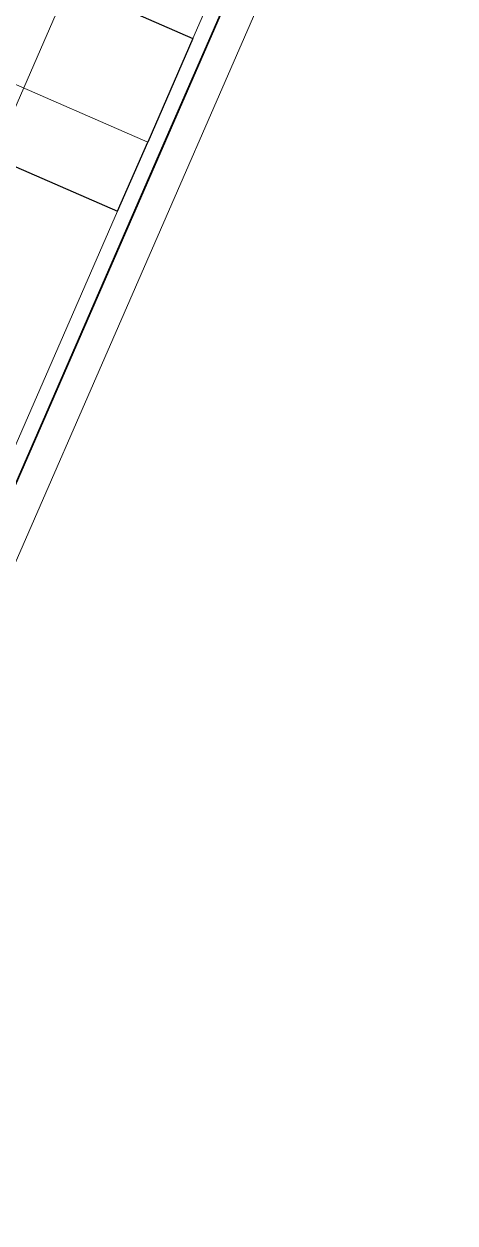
# Model space of a CAD drawing. Header units: millimetres. Extents: x -37281 to 954596, y -59787 to 956680.
# Drawn here: x 873383 to 873669, y -7704 to -6910 of the extents above; entities that cross this region are included whole.
import ezdxf

# ---------------------------------------------------------------- set-up
doc = ezdxf.new("R2010")
doc.units = ezdxf.units.MM
doc.header["$MEASUREMENT"] = 0
doc.layers.add('0_Pen_No__40', color=7, linetype='Continuous', lineweight=35, true_color=0x2a2a2a)
doc.layers.add('New_ArchiCAD Windows_Pen_No__23', color=7, linetype='Continuous', lineweight=30, true_color=0x2a2a2a)
for name, color, linetype in [('New_A-25-M_Curtain_Wall', 7, 'Continuous'), ('New_A-25-M_Wall_Ext', 7, 'Continuous'), ('New_ArchiCAD Windows', 7, 'Continuous')]:
    doc.layers.add(name, color=color, linetype=linetype)
for name, color, linetype, lineweight in [('New_A-25-M_Curtain_Wall_Pen_No__90', 8, 'Continuous', 20), ('New_A-25-M_Wall_Ext_Pen_No__87', 8, 'Continuous', 20), ('New_ArchiCAD Windows_Pen_No__1', 7, 'Continuous', 13), ('New_ArchiCAD Windows_Pen_No__3', 7, 'Continuous', 18)]:
    doc.layers.add(name, color=color, linetype=linetype, lineweight=lineweight)

# ---------------------------------------------------------------- blocks, each defined once
blk = doc.blocks.new('Wall_243_2', base_point=(874395.1, -4631.3))
at = {"layer": 'New_A-25-M_Wall_Ext_Pen_No__87', "linetype": 'Continuous', "flags": 128}
blk.add_lwpolyline([(866536.64, -22653.24), (874395.1, -4631.3)], dxfattribs=at)
blk = doc.blocks.new('Double Window 19_7')
at = {"layer": 'New_ArchiCAD Windows_Pen_No__1', "linetype": 'Continuous'}
blk.add_line((-700, -190), (-700, -0.5), dxfattribs=at)
at = {"layer": 'New_ArchiCAD Windows_Pen_No__23', "linetype": 'Continuous'}
for p, q in [((-625, 0), (-625, -190)), ((-625, -190), (-700, -190))]:
    blk.add_line(p, q, dxfattribs=at)
at = {"layer": 'New_ArchiCAD Windows_Pen_No__3', "linetype": 'Continuous'}
for p, q in [((-325, -190), (-625, -190)), ((-700, -200), (700, -200))]:
    blk.add_line(p, q, dxfattribs=at)
blk = doc.blocks.new('Triple Window 19_2')
at = {"layer": 'New_ArchiCAD Windows_Pen_No__1', "linetype": 'Continuous'}
blk.add_line((-1175, -190), (-1175, -0.5), dxfattribs=at)
at = {"layer": 'New_ArchiCAD Windows_Pen_No__23', "linetype": 'Continuous'}
for p, q in [((-1125, 0), (-1125, -190)), ((-1125, -190), (-1175, -190))]:
    blk.add_line(p, q, dxfattribs=at)
at = {"layer": 'New_ArchiCAD Windows_Pen_No__3', "linetype": 'Continuous'}
for p, q in [((-268, -190), (-1125, -190)), ((-1175, -200), (1175, -200))]:
    blk.add_line(p, q, dxfattribs=at)
blk = doc.blocks.new('Wall_353_2', base_point=(874468.42, -4712.54))
at = {"layer": 'New_ArchiCAD Windows', "color": 251, "linetype": 'Continuous', "lineweight": 20, "true_color": 0x606060, "zscale": 1000, "rotation": 66.44041158399281}
blk.add_blockref('Double Window 19_7', (873570.9, -6270.46), dxfattribs=at)
at = {"layer": 'New_ArchiCAD Windows', "color": 251, "linetype": 'Continuous', "lineweight": 20, "true_color": 0x606060, "xscale": -1, "zscale": 1000, "rotation": 66.44041158399281}
blk.add_blockref('Triple Window 19_2', (872821.46, -7989.17), dxfattribs=at)
blk = doc.blocks.new('Beam_8_2', base_point=(874303.43, -4591.33))
at = {"layer": 'New_A-25-M_Curtain_Wall_Pen_No__90', "linetype": 'Continuous'}
blk.add_line((874505.7, -4679.52), (866647.24, -22701.46), dxfattribs=at)

msp = doc.modelspace()

# ---------------------------------------------------------------- linework, layer by layer
at = {"layer": '0_Pen_No__40', "linetype": 'Continuous'}
msp.add_line((874037.86, -5700.74), (866899.19, -22071.98), dxfattribs=at)

# ---------------------------------------------------------------- block references
at = {"layer": 'New_A-25-M_Curtain_Wall', "color": 8, "lineweight": 20}
msp.add_blockref('Beam_8_2', (874303.43, -4591.33), dxfattribs=at)
at = {"layer": 'New_A-25-M_Wall_Ext', "color": 250, "lineweight": 50, "true_color": 0x2a2a2a}
for name, p in [('Wall_353_2', (874468.42, -4712.54)), ('Wall_243_2', (874395.1, -4631.3))]:
    msp.add_blockref(name, p, dxfattribs=at)

doc.saveas('drawing.dxf')
